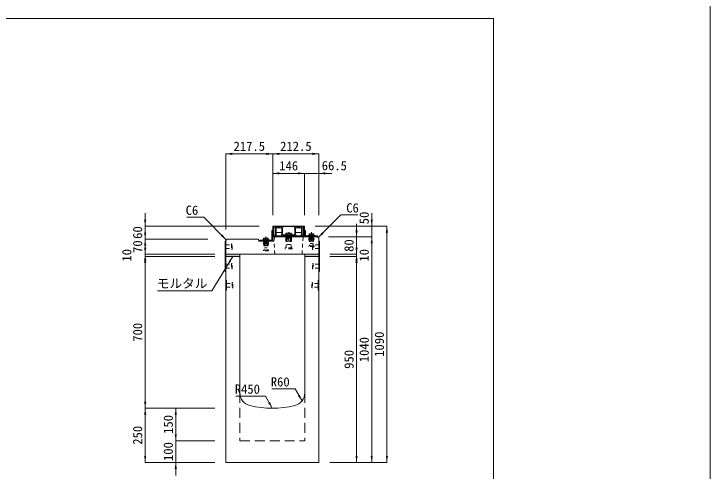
# Model space of a CAD drawing. Units: millimetres at full size. Extents: x -1934 to 78146, y -143454 to -112471.
# Drawn here: x 7732 to 10946, y -134849 to -132740 of the extents above; entities that cross this region are included whole.
import ezdxf
from ezdxf.enums import TextEntityAlignment as Align

# ---------------------------------------------------------------- set-up
doc = ezdxf.new("R2010")
doc.units = ezdxf.units.MM
doc.header["$LTSCALE"] = 23
for name, pattern in [('CHAIN', [18.5, 12, -1.5, 3.5, -1.5]), ('USER1', [3, 2, -1]), ('USER2', [1.35, 0.75, -0.6])]:
    doc.linetypes.add(name, pattern=pattern)
for name, color, linetype, lineweight in [('0_2', 7, 'Continuous', 13), ('インサート', 92, 'USER2', 9), ('グレーチング', 7, 'Continuous', 9), ('ジョイント', 7, 'Continuous', 5), ('モルタル', 7, 'Continuous', 13), ('作業エリア', 11, 'Continuous', 13), ('受枠', 3, 'Continuous', 13), ('寸法線', 7, 'Continuous', 13), ('引出線', 4, 'Continuous', 13), ('本体', 2, 'Continuous', 13), ('枠', 5, 'Continuous', 5)]:
    doc.layers.add(name, color=color, linetype=linetype, lineweight=lineweight)
doc.layers.add('ハッチング_モルタル', color=30, linetype='Continuous')
doc.styles.add('ＭＳ ゴシック', font='')
doc.styles.get('ＭＳ ゴシック').set_extended_font_data('MS Gothic')

# ---------------------------------------------------------------- blocks, each defined once
blk = doc.blocks.new('filled_arrow')
at = {"color": 0, "linetype": 'Continuous', "lineweight": -2}
blk.add_solid([(7.5, 1.25), (0, 0), (7.5, -1.25)], dxfattribs=at)

msp = doc.modelspace()

# ---------------------------------------------------------------- hatches: boundary and pattern name
at = {"layer": 'ハッチング_モルタル'}
for points in [[(8710.05, -133848.69), (8710.05, -133858.69), (8775.05, -133858.69), (8775.05, -133848.69)], [(9075.05, -133848.69), (9075.05, -133858.69), (9140.05, -133858.69), (9140.05, -133848.69)]]:
    msp.add_hatch(color=256, dxfattribs=at).paths.add_polyline_path(points)

# ---------------------------------------------------------------- linework, layer by layer
at = {"layer": '0_2', "color": 1}
msp.add_line((10945.54, -143454.17), (10945.54, -112471.31), dxfattribs=at)
at = {"layer": 'インサート', "linetype": 'Continuous'}
for p, q in [((9019.55, -133761.89), (8981.55, -133761.89)), ((8981.55, -133761.89), (8981.55, -133764.19)), ((9019.55, -133764.19), (8981.55, -133764.19)), ((9019.55, -133761.89), (9019.55, -133764.19)), ((9089.55, -133761.89), (9121.55, -133761.89)), ((9089.55, -133761.89), (9089.55, -133764.19)), ((9089.55, -133764.19), (9121.55, -133764.19)), ((9121.55, -133761.89), (9121.55, -133764.19)), ((8879.55, -133781.89), (8911.55, -133781.89)), ((8879.55, -133781.89), (8879.55, -133784.19)), ((8879.55, -133784.19), (8911.55, -133784.19)), ((8911.55, -133781.89), (8911.55, -133784.19))]:
    msp.add_line(p, q, dxfattribs=at)
at = {"layer": 'インサート', "linetype": 'Continuous', "lineweight": 13}
for p, q in [((8988.56, -133751.89), (8986.7, -133752.73)), ((8986.7, -133752.73), (8986.7, -133761.89)), ((9014.4, -133761.89), (8986.7, -133761.89)), ((9012.55, -133751.89), (8988.56, -133751.89)), ((9012.55, -133751.89), (9014.4, -133752.73)), ((9014.4, -133752.73), (9014.4, -133761.89)), ((9096.07, -133753.89), (9094.6, -133754.73)), ((9094.6, -133754.73), (9094.6, -133761.89)), ((9094.6, -133761.89), (9116.5, -133761.89)), ((9096.07, -133753.89), (9115.03, -133753.89)), ((9115.03, -133753.89), (9116.5, -133754.73)), ((9116.5, -133754.73), (9116.5, -133761.89)), ((8886.07, -133773.89), (8884.6, -133774.73)), ((8884.6, -133774.73), (8884.6, -133781.89)), ((8884.6, -133781.89), (8906.5, -133781.89)), ((8886.07, -133773.89), (8905.03, -133773.89)), ((8905.03, -133773.89), (8906.5, -133774.73)), ((8906.5, -133774.73), (8906.5, -133781.89))]:
    msp.add_line(p, q, dxfattribs=at)
at = {"layer": 'インサート'}
for p, q in [((8991.55, -133761.89), (8991.55, -133764.19)), ((9009.55, -133761.89), (9009.55, -133764.19)), ((9098.55, -133761.89), (9098.55, -133764.19)), ((9112.55, -133761.89), (9112.55, -133764.19)), ((8884.3, -133797.94), (8885.55, -133788.69)), ((8885.55, -133788.69), (8905.55, -133788.69)), ((8887.3, -133793.69), (8903.8, -133793.69)), ((8887.3, -133793.69), (8887.3, -133829.69)), ((8888.43, -133788.69), (8888.43, -133793.69)), ((8888.55, -133781.89), (8888.55, -133784.19)), ((8889.55, -133793.69), (8889.55, -133818.69)), ((8901.55, -133793.69), (8901.55, -133818.69)), ((8902.55, -133781.89), (8902.55, -133784.19)), ((8902.68, -133788.69), (8902.68, -133793.69)), ((8903.8, -133793.69), (8903.8, -133829.69)), ((8906.8, -133797.94), (8905.55, -133788.69)), ((8985.55, -133777.94), (9015.55, -133777.94)), ((8985.55, -133777.94), (8985.55, -133779.44)), ((8985.55, -133779.44), (9015.55, -133779.44)), ((8986.8, -133777.94), (8988.05, -133768.69)), ((8986.8, -133779.44), (8988.05, -133788.69)), ((8988.05, -133768.69), (9013.05, -133768.69)), ((8988.05, -133788.69), (9013.05, -133788.69)), ((8989.65, -133773.69), (9011.45, -133773.69)), ((8989.65, -133773.69), (8989.65, -133819.19)), ((8991.1, -133768.69), (8991.1, -133773.69)), ((8992.55, -133773.69), (8992.55, -133803.69)), ((9008.55, -133773.69), (9008.55, -133803.69)), ((9010, -133768.69), (9010, -133773.69)), ((9011.45, -133773.69), (9011.45, -133819.19)), ((9014.3, -133777.94), (9013.05, -133768.69)), ((9014.3, -133779.44), (9013.05, -133788.69)), ((9015.55, -133777.94), (9015.55, -133779.44)), ((9093.05, -133777.94), (9118.05, -133777.94)), ((9093.05, -133777.94), (9093.05, -133779.44)), ((9093.05, -133779.44), (9118.05, -133779.44)), ((9094.3, -133777.94), (9095.55, -133768.69)), ((9094.3, -133779.44), (9095.55, -133788.69)), ((9095.55, -133768.69), (9115.55, -133768.69)), ((9095.55, -133788.69), (9115.55, -133788.69)), ((9097.3, -133773.69), (9113.8, -133773.69)), ((9097.3, -133773.69), (9097.3, -133809.69)), ((9098.43, -133768.69), (9098.43, -133773.69)), ((9099.55, -133773.69), (9099.55, -133798.69)), ((9111.55, -133773.69), (9111.55, -133798.69)), ((9112.68, -133768.69), (9112.68, -133773.69)), ((9113.8, -133773.69), (9113.8, -133809.69)), ((9116.8, -133777.94), (9115.55, -133768.69)), ((9116.8, -133779.44), (9115.55, -133788.69)), ((9118.05, -133777.94), (9118.05, -133779.44)), ((8710.05, -133805.19), (8737.05, -133805.19)), ((8710.05, -133805.19), (8710.05, -133822.19)), ((8710.05, -133822.19), (8737.05, -133822.19)), ((8740.05, -133801.19), (8737.05, -133801.19)), ((8737.05, -133801.19), (8737.05, -133826.19)), ((8737.05, -133826.19), (8740.05, -133826.19)), ((8740.05, -133826.19), (8740.05, -133801.19)), ((8883.05, -133797.94), (8908.05, -133797.94)), ((8883.05, -133797.94), (8883.05, -133799.44)), ((8883.05, -133799.44), (8908.05, -133799.44)), ((8884.3, -133799.44), (8885.55, -133808.69)), ((8885.55, -133808.69), (8905.55, -133808.69)), ((8889.55, -133818.69), (8901.55, -133818.69)), ((8906.8, -133799.44), (8905.55, -133808.69)), ((8908.05, -133797.94), (8908.05, -133799.44)), ((8984.55, -133823.69), (8984.55, -133819.19)), ((9016.55, -133819.19), (8984.55, -133819.19)), ((9016.55, -133823.69), (8984.55, -133823.69)), ((8992.55, -133803.69), (9008.55, -133803.69)), ((9016.55, -133819.19), (9016.55, -133823.69)), ((9093.55, -133813.69), (9093.55, -133809.69)), ((9117.55, -133809.69), (9093.55, -133809.69)), ((9117.55, -133813.69), (9093.55, -133813.69)), ((9099.55, -133798.69), (9111.55, -133798.69)), ((9110.05, -133801.19), (9113.05, -133801.19)), ((9110.05, -133826.19), (9110.05, -133801.19)), ((9113.05, -133826.19), (9110.05, -133826.19)), ((9113.05, -133801.19), (9113.05, -133826.19)), ((9140.05, -133805.19), (9113.05, -133805.19)), ((9140.05, -133822.19), (9113.05, -133822.19)), ((9117.55, -133809.69), (9117.55, -133813.69)), ((9140.05, -133805.19), (9140.05, -133822.19)), ((8883.55, -133833.69), (8883.55, -133829.69)), ((8907.55, -133829.69), (8883.55, -133829.69)), ((8907.55, -133833.69), (8883.55, -133833.69)), ((8907.55, -133829.69), (8907.55, -133833.69)), ((8740.05, -133891.19), (8737.05, -133891.19)), ((8737.05, -133891.19), (8737.05, -133916.19)), ((8740.05, -133916.19), (8740.05, -133891.19)), ((9110.05, -133891.19), (9113.05, -133891.19)), ((9110.05, -133916.19), (9110.05, -133891.19)), ((9113.05, -133891.19), (9113.05, -133916.19)), ((8710.05, -133895.19), (8737.05, -133895.19)), ((8710.05, -133895.19), (8710.05, -133912.19)), ((8710.05, -133912.19), (8737.05, -133912.19)), ((8737.05, -133916.19), (8740.05, -133916.19)), ((9113.05, -133916.19), (9110.05, -133916.19)), ((9140.05, -133895.19), (9113.05, -133895.19)), ((9140.05, -133912.19), (9113.05, -133912.19)), ((9140.05, -133895.19), (9140.05, -133912.19)), ((8713.25, -133983.19), (8740.25, -133983.19)), ((8713.25, -133983.19), (8713.25, -134000.19)), ((8743.25, -133979.19), (8740.25, -133979.19)), ((8740.25, -133979.19), (8740.25, -134004.19)), ((8743.25, -134004.19), (8743.25, -133979.19)), ((9106.85, -133979.19), (9109.85, -133979.19)), ((9106.85, -134004.19), (9106.85, -133979.19)), ((9109.85, -133979.19), (9109.85, -134004.19)), ((9136.85, -133983.19), (9109.85, -133983.19)), ((9136.85, -133983.19), (9136.85, -134000.19)), ((8713.25, -134000.19), (8740.25, -134000.19)), ((8740.25, -134004.19), (8743.25, -134004.19)), ((9109.85, -134004.19), (9106.85, -134004.19)), ((9136.85, -134000.19), (9109.85, -134000.19))]:
    msp.add_line(p, q, dxfattribs=at)
at = {"layer": 'インサート', "linetype": 'Continuous', "lineweight": 5}
for p, q in [((8993.63, -133752.73), (8993.63, -133761.89)), ((9007.48, -133752.73), (9007.48, -133761.89)), ((9100.08, -133754.73), (9100.08, -133761.89)), ((9111.03, -133754.73), (9111.03, -133761.89)), ((8890.08, -133774.73), (8890.08, -133781.89)), ((8901.03, -133774.73), (8901.03, -133781.89))]:
    msp.add_line(p, q, dxfattribs=at)
for centre, radius, start, end in [((8990.16, -133759.39), 7.5, 62.50883, 117.49117), ((9000.55, -133780.62), 28.73, 76.05376, 103.94624), ((9010.94, -133759.39), 7.5, 62.50883, 117.49117), ((9097.34, -133758.73), 4.85, 55.61575, 124.38425), ((9105.55, -133772), 18.12, 72.41205, 107.58795), ((9113.76, -133758.73), 4.85, 55.61575, 124.38425), ((8887.34, -133778.73), 4.85, 55.61575, 124.38425), ((8895.55, -133792), 18.12, 72.41205, 107.58795), ((8903.76, -133778.73), 4.85, 55.61575, 124.38425)]:
    msp.add_arc(centre, radius, start, end, dxfattribs=at)
at = {"layer": 'グレーチング'}
for p, q in [((8938.05, -133720.19), (8938.05, -133726.19)), ((8938.05, -133720.19), (9063.05, -133720.19)), ((8938.05, -133726.19), (8939.05, -133727.19)), ((8939.05, -133727.19), (8939.05, -133757.19)), ((8943.05, -133726.19), (8942.05, -133727.19)), ((8942.05, -133727.19), (8942.05, -133757.19)), ((8943.05, -133720.19), (8943.05, -133726.19)), ((8943.05, -133726.19), (8968.05, -133720.19)), ((8943.05, -133726.19), (8968.05, -133726.19)), ((8968.05, -133720.19), (8968.05, -133726.19)), ((8968.05, -133726.19), (8969.05, -133727.19)), ((8969.05, -133727.19), (8969.05, -133757.19)), ((8973.05, -133726.19), (8972.05, -133727.19)), ((8972.05, -133727.19), (8972.05, -133757.19)), ((8973.05, -133720.19), (8973.05, -133726.19)), ((9028.05, -133720.19), (9028.05, -133726.19)), ((9028.05, -133726.19), (9029.05, -133727.19)), ((9029.05, -133727.19), (9029.05, -133757.19)), ((9033.05, -133726.19), (9032.05, -133727.19)), ((9032.05, -133727.19), (9032.05, -133757.19)), ((9033.05, -133726.19), (9058.05, -133720.19)), ((9033.05, -133720.19), (9033.05, -133726.19)), ((9033.05, -133726.19), (9058.05, -133726.19)), ((9058.05, -133720.19), (9058.05, -133726.19)), ((9058.05, -133726.19), (9059.05, -133727.19)), ((9059.05, -133727.19), (9059.05, -133757.19)), ((9063.05, -133726.19), (9062.05, -133727.19)), ((9062.05, -133727.19), (9062.05, -133757.19)), ((9063.05, -133720.19), (9063.05, -133726.19)), ((8938.05, -133758.19), (8939.05, -133757.19)), ((8938.05, -133764.19), (8938.05, -133758.19)), ((8938.05, -133764.19), (8943.05, -133764.19)), ((8969.05, -133748.19), (8942.05, -133748.19)), ((8943.05, -133758.19), (8942.05, -133757.19)), ((8943.05, -133764.19), (8943.05, -133758.19)), ((8968.05, -133758.19), (8969.05, -133757.19)), ((8968.05, -133764.19), (8968.05, -133758.19)), ((8968.05, -133764.19), (8973.05, -133764.19)), ((8973.05, -133758.19), (8972.05, -133757.19)), ((8973.05, -133764.19), (8973.05, -133758.19)), ((9028.05, -133759.69), (8973.05, -133759.69)), ((9028.05, -133758.19), (9029.05, -133757.19)), ((9028.05, -133764.19), (9028.05, -133758.19)), ((9028.05, -133764.19), (9033.05, -133764.19)), ((9059.05, -133748.19), (9032.05, -133748.19)), ((9033.05, -133758.19), (9032.05, -133757.19)), ((9033.05, -133764.19), (9033.05, -133758.19)), ((9058.05, -133758.19), (9059.05, -133757.19)), ((9058.05, -133764.19), (9058.05, -133758.19)), ((9058.05, -133764.19), (9063.05, -133764.19)), ((9063.05, -133758.19), (9062.05, -133757.19)), ((9063.05, -133764.19), (9063.05, -133758.19))]:
    msp.add_line(p, q, dxfattribs=at)
at = {"layer": 'ジョイント'}
for p, q in [((8706.85, -133788.69), (8710.05, -133788.69)), ((8706.85, -133788.69), (8706.85, -133928.69)), ((8710.05, -133788.69), (8710.05, -133928.69)), ((9140.05, -133788.69), (9143.25, -133788.69)), ((9140.05, -133788.69), (9140.05, -133928.69)), ((9143.25, -133788.69), (9143.25, -133928.69)), ((8706.85, -133928.69), (8710.05, -133928.69)), ((9140.05, -133928.69), (9143.25, -133928.69))]:
    msp.add_line(p, q, dxfattribs=at)
at = {"layer": 'ジョイント', "linetype": 'USER2'}
for p, q in [((8706.85, -133798.69), (8710.05, -133798.69)), ((9140.05, -133798.69), (9143.25, -133798.69)), ((8706.85, -133843.69), (8710.05, -133843.69)), ((9140.05, -133843.69), (9143.25, -133843.69)), ((8706.85, -133873.69), (8710.05, -133873.69)), ((9140.05, -133873.69), (9143.25, -133873.69)), ((8706.85, -133918.69), (8710.05, -133918.69)), ((9140.05, -133918.69), (9143.25, -133918.69))]:
    msp.add_line(p, q, dxfattribs=at)
at = {"layer": 'モルタル'}
for points in [[(8710.05, -133848.69), (8775.05, -133848.69), (8775.05, -133858.69), (8710.05, -133858.69)], [(9075.05, -133848.69), (9140.05, -133848.69), (9140.05, -133858.69), (9075.05, -133858.69)]]:
    msp.add_lwpolyline(points, close=True, dxfattribs=at)
at = {"layer": '作業エリア'}
for p, q in [((8857.59, -133778.69), (8860.05, -133778.69)), ((8860.05, -133778.69), (8860.53, -133781.1)), ((8934.67, -133771.24), (8935.05, -133768.69)), ((8935.05, -133768.69), (8937.63, -133768.69))]:
    msp.add_line(p, q, dxfattribs=at)
at = {"layer": '受枠'}
for p, q in [((8927.55, -133718.69), (9073.55, -133718.69)), ((8927.55, -133718.69), (8927.55, -133768.69)), ((8932.05, -133718.69), (8932.05, -133768.69)), ((9069.05, -133718.69), (9069.05, -133768.69)), ((9073.55, -133718.69), (9073.55, -133768.69)), ((8923.05, -133784.19), (8923.05, -133738.69)), ((8923.05, -133738.69), (8927.55, -133738.69)), ((8927.55, -133738.69), (8927.55, -133788.69)), ((8932.05, -133764.19), (9069.05, -133764.19)), ((9078.05, -133738.69), (9073.55, -133738.69)), ((9078.05, -133764.19), (9078.05, -133738.69)), ((9133.55, -133764.19), (9078.05, -133764.19)), ((9133.55, -133768.69), (9133.55, -133764.19)), ((8867.55, -133788.69), (8867.55, -133784.19)), ((8867.55, -133784.19), (8923.05, -133784.19)), ((8927.55, -133788.69), (8867.55, -133788.69)), ((8927.55, -133768.69), (9073.55, -133768.69)), ((9073.55, -133768.69), (9133.55, -133768.69))]:
    msp.add_line(p, q, dxfattribs=at)
at = {"layer": '受枠', "linetype": 'USER2'}
for p, q in [((8985.55, -133764.19), (8985.55, -133768.69)), ((9015.55, -133764.19), (9015.55, -133768.69)), ((9094.55, -133764.19), (9094.55, -133768.69)), ((9116.55, -133764.19), (9116.55, -133768.69)), ((8884.55, -133784.19), (8884.55, -133788.69)), ((8906.55, -133784.19), (8906.55, -133788.69))]:
    msp.add_line(p, q, dxfattribs=at)
at = {"layer": '受枠', "linetype": 'CHAIN'}
for p, q in [((9000.55, -133746.44), (9000.55, -133786.44)), ((9105.55, -133746.44), (9105.55, -133786.44)), ((8895.55, -133766.44), (8895.55, -133806.44))]:
    msp.add_line(p, q, dxfattribs=at)
at = {"layer": '寸法線'}
for p, q in [((8710.05, -133385.69), (8927.55, -133385.69)), ((8710.05, -133734.69), (8710.05, -133385.69)), ((8927.55, -133668.69), (8927.55, -133385.69)), ((8927.55, -133385.69), (9140.05, -133385.69)), ((8927.55, -133668.69), (8927.55, -133385.69)), ((9140.05, -133668.69), (9140.05, -133385.69)), ((8927.55, -133475.78), (9073.55, -133475.78)), ((8927.55, -133668.69), (8927.55, -133475.78)), ((9013.55, -133475.78), (9200.05, -133475.78)), ((9073.55, -133668.69), (9073.55, -133475.78)), ((9073.55, -133668.69), (9073.55, -133475.78)), ((9140.05, -133668.69), (9140.05, -133475.78)), ((8338.22, -133838.69), (8338.22, -133658.69)), ((9383.81, -133828.69), (9383.81, -133658.69)), ((8338.22, -133908.69), (8338.22, -133718.69)), ((8865.05, -133718.69), (8338.22, -133718.69)), ((9123.55, -133718.69), (9383.81, -133718.69)), ((9123.55, -133718.69), (9453.81, -133718.69)), ((9313.81, -133908.69), (9313.81, -133708.69)), ((9453.81, -134808.69), (9453.81, -133718.69)), ((8627.55, -133778.69), (8338.22, -133778.69)), ((8627.55, -133778.69), (8338.22, -133778.69)), ((8338.22, -133788.69), (8338.22, -133918.69)), ((9184.05, -133768.69), (9383.81, -133768.69)), ((9190.05, -133768.69), (9313.81, -133768.69)), ((9190.05, -133768.69), (9383.81, -133768.69)), ((9313.81, -133788.69), (9313.81, -133918.69)), ((9383.81, -134808.69), (9383.81, -133768.69)), ((8660.05, -133848.69), (8338.22, -133848.69)), ((8660.05, -133848.69), (8338.22, -133848.69)), ((8660.05, -133858.69), (8338.22, -133858.69)), ((8338.22, -133858.69), (8338.22, -134558.69)), ((8510.05, -133858.69), (8338.22, -133858.69)), ((9190.05, -133848.69), (9313.81, -133848.69)), ((9190.05, -133848.69), (9313.81, -133848.69)), ((9190.05, -133858.69), (9313.81, -133858.69)), ((9190.05, -133858.69), (9313.81, -133858.69)), ((9313.81, -134808.69), (9313.81, -133858.69)), ((8338.22, -134808.69), (8338.22, -134558.69)), ((8660.05, -134558.69), (8338.22, -134558.69)), ((8660.05, -134558.69), (8338.22, -134558.69)), ((8479.49, -134558.69), (8479.49, -134708.69)), ((8660.05, -134558.69), (8479.49, -134558.69)), ((8479.49, -134648.69), (8479.49, -134868.69)), ((8660.05, -134708.69), (8479.49, -134708.69)), ((8660.05, -134708.69), (8479.49, -134708.69)), ((8660.05, -134808.69), (8338.22, -134808.69)), ((8660.05, -134808.69), (8479.49, -134808.69)), ((9190.05, -134808.69), (9313.81, -134808.69)), ((9190.05, -134808.69), (9383.81, -134808.69)), ((9190.05, -134808.69), (9453.81, -134808.69))]:
    msp.add_line(p, q, dxfattribs=at)
at = {"layer": '引出線'}
for points in [[(9137.05, -133771.69), (9241.22, -133667.52), (9319.21, -133667.52)], [(8712.33, -133782.4), (8608.17, -133678.24), (8530.17, -133678.24)], [(8742.55, -133858.69), (8646.61, -134017.63), (8395.69, -134017.63)], [(9062.12, -134525.37), (9030.09, -134469.9), (8922.4, -134469.9)], [(8925.05, -134558.69), (8893.03, -134503.22), (8756.1, -134503.22)]]:
    msp.add_lwpolyline(points, dxfattribs=at)
at = {"layer": '本体'}
for p, q in [((8710.05, -133784.69), (8716.05, -133778.69)), ((8710.05, -133784.69), (8710.05, -133848.69)), ((8716.05, -133778.69), (8857.59, -133778.69)), ((8860.53, -133781.1), (8862.05, -133788.69)), ((8862.05, -133788.69), (8932.05, -133788.69)), ((8934.67, -133771.24), (8932.05, -133788.69)), ((8937.63, -133768.69), (9134.05, -133768.69)), ((9134.05, -133768.69), (9140.05, -133774.69)), ((9140.05, -133774.69), (9140.05, -133848.69)), ((8710.05, -133848.69), (9140.05, -133848.69)), ((8710.05, -133858.69), (8710.05, -134808.69)), ((8710.05, -133858.69), (8775.05, -133858.69)), ((8775.05, -133858.69), (8775.05, -134488.16)), ((9075.05, -133858.69), (9140.05, -133858.69)), ((9075.05, -133858.69), (9075.05, -134488.16)), ((9140.05, -133858.69), (9140.05, -134808.69)), ((8710.05, -134808.69), (9140.05, -134808.69))]:
    msp.add_line(p, q, dxfattribs=at)
at = {"layer": '本体', "linetype": 'USER2', "lineweight": 15}
for p, q in [((8937.05, -133848.69), (8932.05, -133788.69)), ((9062.05, -133848.69), (9067.05, -133768.69))]:
    msp.add_line(p, q, dxfattribs=at)
at = {"layer": '本体', "lineweight": 9}
for p, q in [((8710.05, -133967.19), (8713.25, -133969.19)), ((8713.25, -133969.19), (8713.25, -134014.19)), ((9140.05, -133967.19), (9136.85, -133969.19)), ((9136.85, -133969.19), (9136.85, -134014.19)), ((8713.25, -134014.19), (8710.05, -134016.19)), ((9136.85, -134014.19), (9140.05, -134016.19))]:
    msp.add_line(p, q, dxfattribs=at)
at = {"layer": '本体', "linetype": 'USER1', "lineweight": 15}
for p, q in [((8775.05, -134488.16), (8775.05, -134708.69)), ((9075.05, -134488.16), (9075.05, -134708.69)), ((8775.05, -134708.69), (9075.05, -134708.69))]:
    msp.add_line(p, q, dxfattribs=at)
at = {"layer": '本体'}
for centre, radius, start, end in [((8857.59, -133781.69), 3, 11.30993, 90), ((8937.63, -133771.69), 3, 90, 171.46923), ((8835.05, -134488.16), 60, 180, 256.65764), ((9015.05, -134488.16), 60, 283.34236, 0), ((8925.05, -134108.69), 450, 256.65764, 283.34236)]:
    msp.add_arc(centre, radius, start, end, dxfattribs=at)
at = {"layer": '枠', "lineweight": 13}
for p in [(-54.46, -132762.26), (9945.54, -139655.12)]:
    msp.add_line(p, (9945.54, -132762.26), dxfattribs=at)

# ---------------------------------------------------------------- block references
at = {"layer": '寸法線', "xscale": 4, "yscale": 4}
for p in [(8710.05, -133385.69), (8927.55, -133385.69), (8927.55, -133475.78), (9140.05, -133475.78)]:
    msp.add_blockref('filled_arrow', p, dxfattribs=at)
for p, rotation in [((8927.55, -133385.69), 180), ((9140.05, -133385.69), 180), ((9073.55, -133475.78), 180), ((9073.55, -133475.78), 180), ((8338.22, -133718.69), 90), ((9383.81, -133718.69), 90), ((9453.81, -133718.69), 270), ((8338.22, -133778.69), 90), ((9313.81, -133768.69), 90), ((8338.22, -133778.69), 270), ((9383.81, -133768.69), 270), ((9383.81, -133768.69), 270), ((8338.22, -133848.69), 90), ((9313.81, -133848.69), 90), ((8338.22, -133848.69), 270), ((8338.22, -133858.69), 270), ((8338.22, -133858.69), 270), ((9313.81, -133848.69), 270), ((9313.81, -133858.69), 270), ((9313.81, -133858.69), 270), ((8338.22, -134558.69), 90), ((8338.22, -134558.69), 270), ((8479.49, -134558.69), 270), ((8479.49, -134708.69), 90), ((8479.49, -134708.69), 90), ((8338.22, -134808.69), 90), ((9313.81, -134808.69), 90), ((9383.81, -134808.69), 90), ((9453.81, -134808.69), 90), ((8479.49, -134808.69), 270)]:
    msp.add_blockref('filled_arrow', p, dxfattribs=dict(at, rotation=rotation))
at = {"layer": '引出線', "xscale": 4, "yscale": 4}
for p, rotation in [((8712.33, -133782.4), 135), ((9137.05, -133771.69), 45), ((8742.55, -133858.69), 238.9), ((9062.12, -134525.37), 120), ((8925.05, -134558.69), 120)]:
    msp.add_blockref('filled_arrow', p, dxfattribs=dict(at, rotation=rotation))

# ---------------------------------------------------------------- texts
at = {"layer": '寸法線', "style": 'ＭＳ ゴシック'}
for s, p in [('217.5', (8818.8, -133350.69)), ('212.5', (9033.8, -133350.69)), ('146', (9000.55, -133440.78)), ('66.5', (9211.22, -133439.84))]:
    msp.add_text(s, height=42.72, dxfattribs=at).set_placement(p, align=Align.MIDDLE_CENTER)
for s, p in [('50', (9348.81, -133681.45)), ('60', (8303.22, -133748.69)), ('70', (8303.22, -133813.69)), ('80', (9278.81, -133808.69)), ('10', (8253.22, -133853.69)), ('10', (9348.81, -133853.69)), ('700', (8303.22, -134208.69)), ('1090', (9418.81, -134263.69)), ('1040', (9348.81, -134288.69)), ('950', (9278.81, -134333.69)), ('150', (8444.49, -134633.69)), ('250', (8303.22, -134683.69)), ('100', (8444.49, -134758.69))]:
    msp.add_text(s, height=42.72, rotation=90, dxfattribs=at).set_placement(p, align=Align.MIDDLE_CENTER)
at = {"layer": '引出線', "style": 'ＭＳ ゴシック'}
for s, p in [('C6', (8583.17, -133624.24)), ('R60', (9005.09, -134415.9)), ('R450', (8868.03, -134449.22))]:
    msp.add_text(s, height=42.72, dxfattribs=at).set_placement(p, align=Align.TOP_RIGHT)
msp.add_text('C6', height=42.72, dxfattribs=at).set_placement((9266.22, -133613.52), align=Align.TOP_LEFT)
msp.add_text('モルタル', height=42.72, dxfattribs=at).set_placement((8508.65, -133962.04), align=Align.TOP_CENTER)

doc.saveas('drawing.dxf')
